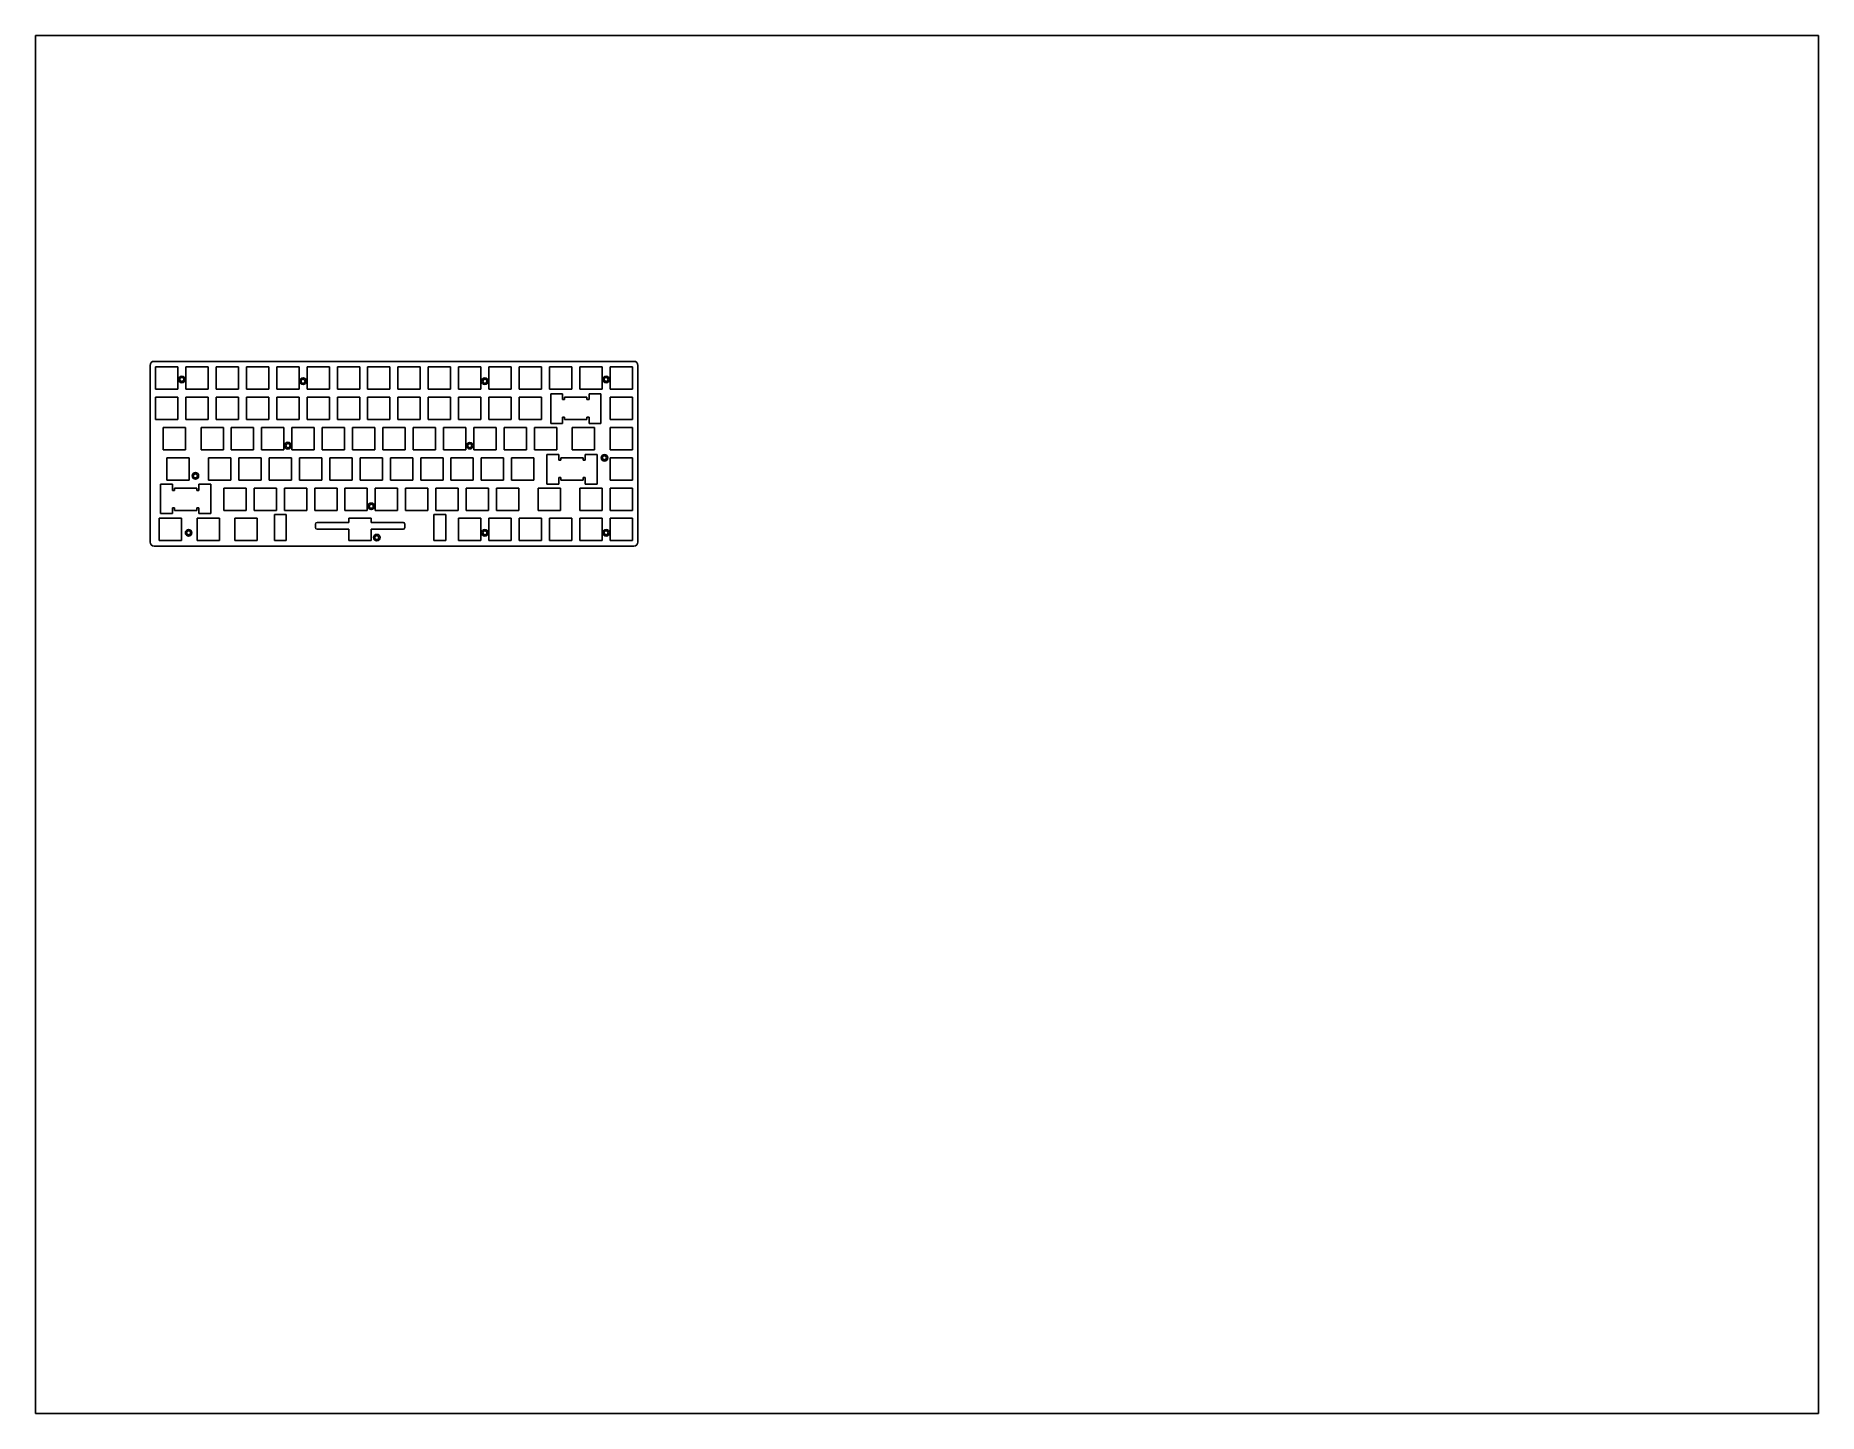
# Model space of a CAD drawing. Header units: millimetres. Extents: x 0 to 559, y 0 to 432.
import ezdxf

# ---------------------------------------------------------------- set-up
doc = ezdxf.new("R2010")
doc.units = ezdxf.units.MM
doc.header["$LTSCALE"] = 30.734
doc.layers.get('0').update_dxf_attribs({"linetype": 'CONTINUOUS'})

msp = doc.modelspace()

# ---------------------------------------------------------------- linework, layer by layer
at = {"color": 7, "linetype": 'Continuous'}
for p, q in [((0, 0), (0, 431.8)), ((0, 431.8), (558.8, 431.8)), ((558.8, 0), (558.8, 431.8)), ((187.52, 329.72), (37.12, 329.72)), ((35.87, 328.47), (35.87, 273.07)), ((37.57, 321.02), (37.57, 328.02)), ((37.57, 328.02), (44.57, 328.02)), ((44.57, 328.02), (44.57, 321.02)), ((47.07, 321.02), (47.07, 328.02)), ((47.07, 328.02), (54.07, 328.02)), ((54.07, 328.02), (54.07, 321.02)), ((56.57, 321.02), (56.57, 328.02)), ((56.57, 328.02), (63.57, 328.02)), ((63.57, 328.02), (63.57, 321.02)), ((66.07, 321.02), (66.07, 328.02)), ((66.07, 328.02), (73.07, 328.02)), ((73.07, 328.02), (73.07, 321.02)), ((75.57, 321.02), (75.57, 328.02)), ((75.57, 328.02), (82.57, 328.02)), ((82.57, 328.02), (82.57, 321.02)), ((85.07, 321.02), (85.07, 328.02)), ((85.07, 328.02), (92.07, 328.02)), ((92.07, 328.02), (92.07, 321.02)), ((94.57, 321.02), (94.57, 328.02)), ((94.57, 328.02), (101.57, 328.02)), ((101.57, 328.02), (101.57, 321.02)), ((104.07, 321.02), (104.07, 328.02)), ((104.07, 328.02), (111.07, 328.02)), ((111.07, 328.02), (111.07, 321.02)), ((113.57, 321.02), (113.57, 328.02)), ((113.57, 328.02), (120.57, 328.02)), ((120.57, 328.02), (120.57, 321.02)), ((123.07, 321.02), (123.07, 328.02)), ((123.07, 328.02), (130.07, 328.02)), ((130.07, 328.02), (130.07, 321.02)), ((132.57, 321.02), (132.57, 328.02)), ((132.57, 328.02), (139.57, 328.02)), ((139.57, 328.02), (139.57, 321.02)), ((142.07, 328.02), (149.07, 328.02)), ((142.07, 321.02), (142.07, 328.02)), ((149.07, 328.02), (149.07, 321.02)), ((151.57, 328.02), (158.57, 328.02)), ((151.57, 321.02), (151.57, 328.02)), ((158.57, 328.02), (158.57, 321.02)), ((161.07, 328.02), (168.07, 328.02)), ((161.07, 321.02), (161.07, 328.02)), ((168.07, 328.02), (168.07, 321.02)), ((170.57, 328.02), (177.57, 328.02)), ((170.57, 321.02), (170.57, 328.02)), ((177.57, 328.02), (177.57, 321.02)), ((180.07, 328.02), (187.07, 328.02)), ((180.07, 321.02), (180.07, 328.02)), ((187.07, 328.02), (187.07, 321.02)), ((188.77, 273.07), (188.77, 328.47)), ((44.57, 321.02), (37.57, 321.02)), ((37.57, 311.52), (37.57, 318.52)), ((37.57, 318.52), (44.57, 318.52)), ((44.57, 318.52), (44.57, 311.52)), ((54.07, 321.02), (47.07, 321.02)), ((47.07, 311.52), (47.07, 318.52)), ((47.07, 318.52), (54.07, 318.52)), ((54.07, 318.52), (54.07, 311.52)), ((63.57, 321.02), (56.57, 321.02)), ((56.57, 311.52), (56.57, 318.52)), ((56.57, 318.52), (63.57, 318.52)), ((63.57, 318.52), (63.57, 311.52)), ((73.07, 321.02), (66.07, 321.02)), ((66.07, 311.52), (66.07, 318.52)), ((66.07, 318.52), (73.07, 318.52)), ((73.07, 318.52), (73.07, 311.52)), ((82.57, 321.02), (75.57, 321.02)), ((75.57, 311.52), (75.57, 318.52)), ((75.57, 318.52), (82.57, 318.52)), ((82.57, 318.52), (82.57, 311.52)), ((92.07, 321.02), (85.07, 321.02)), ((85.07, 311.52), (85.07, 318.52)), ((85.07, 318.52), (92.07, 318.52)), ((92.07, 318.52), (92.07, 311.52)), ((101.57, 321.02), (94.57, 321.02)), ((94.57, 311.52), (94.57, 318.52)), ((94.57, 318.52), (101.57, 318.52)), ((101.57, 318.52), (101.57, 311.52)), ((111.07, 321.02), (104.07, 321.02)), ((104.07, 311.52), (104.07, 318.52)), ((104.07, 318.52), (111.07, 318.52)), ((111.07, 318.52), (111.07, 311.52)), ((120.57, 321.02), (113.57, 321.02)), ((113.57, 311.52), (113.57, 318.52)), ((113.57, 318.52), (120.57, 318.52)), ((120.57, 318.52), (120.57, 311.52)), ((130.07, 321.02), (123.07, 321.02)), ((123.07, 311.52), (123.07, 318.52)), ((123.07, 318.52), (130.07, 318.52)), ((130.07, 318.52), (130.07, 311.52)), ((139.57, 321.02), (132.57, 321.02)), ((132.57, 311.52), (132.57, 318.52)), ((132.57, 318.52), (139.57, 318.52)), ((139.57, 318.52), (139.57, 311.52)), ((149.07, 321.02), (142.07, 321.02)), ((142.07, 318.52), (149.07, 318.52)), ((142.07, 311.52), (142.07, 318.52)), ((149.07, 318.52), (149.07, 311.52)), ((158.57, 321.02), (151.57, 321.02)), ((151.57, 318.52), (158.57, 318.52)), ((151.57, 311.52), (151.57, 318.52)), ((158.57, 318.52), (158.57, 311.52)), ((168.07, 321.02), (161.07, 321.02)), ((161.47, 319.52), (165.17, 319.52)), ((161.47, 310.27), (161.47, 319.52)), ((165.17, 319.52), (165.17, 317.77)), ((165.82, 318.52), (172.82, 318.52)), ((165.82, 318.52), (165.82, 317.77)), ((177.57, 321.02), (170.57, 321.02)), ((172.82, 317.77), (172.82, 318.52)), ((173.47, 319.52), (177.17, 319.52)), ((173.47, 317.77), (173.47, 319.52)), ((177.17, 319.52), (177.17, 310.27)), ((187.07, 321.02), (180.07, 321.02)), ((180.07, 318.52), (187.07, 318.52)), ((180.07, 311.52), (180.07, 318.52)), ((187.07, 318.52), (187.07, 311.52)), ((165.17, 317.77), (165.82, 317.77)), ((172.82, 317.77), (173.47, 317.77)), ((44.57, 311.52), (37.57, 311.52)), ((39.95, 302.02), (39.95, 309.02)), ((39.95, 309.02), (46.95, 309.02)), ((46.95, 309.02), (46.95, 302.02)), ((54.07, 311.52), (47.07, 311.52)), ((51.83, 302.02), (51.83, 309.02)), ((51.83, 309.02), (58.83, 309.02)), ((63.57, 311.52), (56.57, 311.52)), ((58.83, 309.02), (58.83, 302.02)), ((61.33, 302.02), (61.33, 309.02)), ((61.33, 309.02), (68.33, 309.02)), ((73.07, 311.52), (66.07, 311.52)), ((68.33, 309.02), (68.33, 302.02)), ((70.83, 302.02), (70.83, 309.02)), ((70.83, 309.02), (77.83, 309.02)), ((82.57, 311.52), (75.57, 311.52)), ((77.83, 309.02), (77.83, 302.02)), ((80.33, 302.02), (80.33, 309.02)), ((80.33, 309.02), (87.33, 309.02)), ((92.07, 311.52), (85.07, 311.52)), ((87.33, 309.02), (87.33, 302.02)), ((89.83, 302.02), (89.83, 309.02)), ((89.83, 309.02), (96.83, 309.02)), ((101.57, 311.52), (94.57, 311.52)), ((96.83, 309.02), (96.83, 302.02)), ((99.33, 302.02), (99.33, 309.02)), ((99.33, 309.02), (106.33, 309.02)), ((111.07, 311.52), (104.07, 311.52)), ((106.33, 309.02), (106.33, 302.02)), ((108.83, 302.02), (108.83, 309.02)), ((108.83, 309.02), (115.83, 309.02)), ((120.57, 311.52), (113.57, 311.52)), ((115.83, 309.02), (115.83, 302.02)), ((118.33, 302.02), (118.33, 309.02)), ((118.33, 309.02), (125.33, 309.02)), ((130.07, 311.52), (123.07, 311.52)), ((125.33, 309.02), (125.33, 302.02)), ((127.83, 309.02), (134.83, 309.02)), ((127.83, 302.02), (127.83, 309.02)), ((139.57, 311.52), (132.57, 311.52)), ((134.83, 309.02), (134.83, 302.02)), ((137.33, 309.02), (144.33, 309.02)), ((137.33, 302.02), (137.33, 309.02)), ((149.07, 311.52), (142.07, 311.52)), ((144.33, 309.02), (144.33, 302.02)), ((146.83, 309.02), (153.83, 309.02)), ((146.83, 302.02), (146.83, 309.02)), ((158.57, 311.52), (151.57, 311.52)), ((153.83, 309.02), (153.83, 302.02)), ((156.33, 309.02), (163.33, 309.02)), ((156.33, 302.02), (156.33, 309.02)), ((165.17, 310.27), (161.47, 310.27)), ((163.33, 309.02), (163.33, 302.02)), ((165.82, 312.27), (165.17, 312.27)), ((165.17, 312.27), (165.17, 310.27)), ((165.82, 312.27), (165.82, 311.52)), ((172.82, 311.52), (165.82, 311.52)), ((168.2, 309.02), (175.2, 309.02)), ((168.2, 302.02), (168.2, 309.02)), ((173.47, 312.27), (172.82, 312.27)), ((172.82, 311.52), (172.82, 312.27)), ((173.47, 310.27), (173.47, 312.27)), ((177.17, 310.27), (173.47, 310.27)), ((175.2, 309.02), (175.2, 302.02)), ((187.07, 311.52), (180.07, 311.52)), ((180.07, 309.02), (187.07, 309.02)), ((180.07, 302.02), (180.07, 309.02)), ((187.07, 309.02), (187.07, 302.02)), ((46.95, 302.02), (39.95, 302.02)), ((58.83, 302.02), (51.83, 302.02)), ((68.33, 302.02), (61.33, 302.02)), ((77.83, 302.02), (70.83, 302.02)), ((87.33, 302.02), (80.33, 302.02)), ((96.83, 302.02), (89.83, 302.02)), ((106.33, 302.02), (99.33, 302.02)), ((115.83, 302.02), (108.83, 302.02)), ((125.33, 302.02), (118.33, 302.02)), ((134.83, 302.02), (127.83, 302.02)), ((144.33, 302.02), (137.33, 302.02)), ((153.83, 302.02), (146.83, 302.02)), ((163.33, 302.02), (156.33, 302.02)), ((175.2, 302.02), (168.2, 302.02)), ((187.07, 302.02), (180.07, 302.02)), ((41.14, 292.52), (41.14, 299.52)), ((41.14, 299.52), (48.14, 299.52)), ((48.14, 299.52), (48.14, 292.52)), ((54.19, 292.52), (54.19, 299.52)), ((54.19, 299.52), (61.19, 299.52)), ((61.19, 299.52), (61.19, 292.52)), ((63.69, 292.52), (63.69, 299.52)), ((63.69, 299.52), (70.69, 299.52)), ((70.69, 299.52), (70.69, 292.52)), ((73.19, 292.52), (73.19, 299.52)), ((73.19, 299.52), (80.19, 299.52)), ((80.19, 299.52), (80.19, 292.52)), ((82.69, 292.52), (82.69, 299.52)), ((82.69, 299.52), (89.69, 299.52)), ((89.69, 299.52), (89.69, 292.52)), ((92.19, 292.52), (92.19, 299.52)), ((92.19, 299.52), (99.19, 299.52)), ((99.19, 299.52), (99.19, 292.52)), ((101.69, 292.52), (101.69, 299.52)), ((101.69, 299.52), (108.69, 299.52)), ((108.69, 299.52), (108.69, 292.52)), ((111.19, 292.52), (111.19, 299.52)), ((111.19, 299.52), (118.19, 299.52)), ((118.19, 299.52), (118.19, 292.52)), ((120.69, 299.52), (127.69, 299.52)), ((120.69, 292.52), (120.69, 299.52)), ((127.69, 299.52), (127.69, 292.52)), ((130.19, 299.52), (137.19, 299.52)), ((130.19, 292.52), (130.19, 299.52)), ((137.19, 299.52), (137.19, 292.52)), ((139.69, 299.52), (146.69, 299.52)), ((139.69, 292.52), (139.69, 299.52)), ((146.69, 299.52), (146.69, 292.52)), ((149.19, 299.52), (156.19, 299.52)), ((149.19, 292.52), (149.19, 299.52)), ((156.19, 299.52), (156.19, 292.52)), ((160.28, 300.52), (163.98, 300.52)), ((160.28, 291.27), (160.28, 300.52)), ((163.98, 300.52), (163.98, 298.77)), ((163.98, 298.77), (164.63, 298.77)), ((164.63, 299.52), (171.63, 299.52)), ((164.63, 299.52), (164.63, 298.77)), ((171.63, 298.77), (171.63, 299.52)), ((171.63, 298.77), (172.28, 298.77)), ((172.28, 300.52), (175.98, 300.52)), ((172.28, 298.77), (172.28, 300.52)), ((175.98, 300.52), (175.98, 291.27)), ((180.07, 299.52), (187.07, 299.52)), ((180.07, 292.52), (180.07, 299.52)), ((187.07, 299.52), (187.07, 292.52)), ((39.17, 282.02), (39.17, 291.27)), ((39.17, 291.27), (42.87, 291.27)), ((48.14, 292.52), (41.14, 292.52)), ((42.87, 291.27), (42.87, 289.27)), ((51.17, 289.27), (51.17, 291.27)), ((51.17, 291.27), (54.87, 291.27)), ((61.19, 292.52), (54.19, 292.52)), ((54.87, 291.27), (54.87, 282.02)), ((70.69, 292.52), (63.69, 292.52)), ((80.19, 292.52), (73.19, 292.52)), ((89.69, 292.52), (82.69, 292.52)), ((99.19, 292.52), (92.19, 292.52)), ((108.69, 292.52), (101.69, 292.52)), ((118.19, 292.52), (111.19, 292.52)), ((127.69, 292.52), (120.69, 292.52)), ((137.19, 292.52), (130.19, 292.52)), ((146.69, 292.52), (139.69, 292.52)), ((156.19, 292.52), (149.19, 292.52)), ((163.98, 291.27), (160.28, 291.27)), ((164.63, 293.27), (163.98, 293.27)), ((163.98, 293.27), (163.98, 291.27)), ((164.63, 293.27), (164.63, 292.52)), ((171.63, 292.52), (164.63, 292.52)), ((172.28, 293.27), (171.63, 293.27)), ((171.63, 292.52), (171.63, 293.27)), ((172.28, 291.27), (172.28, 293.27)), ((175.98, 291.27), (172.28, 291.27)), ((187.07, 292.52), (180.07, 292.52)), ((42.87, 289.27), (43.52, 289.27)), ((43.52, 290.02), (43.52, 289.27)), ((50.52, 290.02), (43.52, 290.02)), ((50.52, 289.27), (50.52, 290.02)), ((50.52, 289.27), (51.17, 289.27)), ((58.96, 283.02), (58.96, 290.02)), ((58.96, 290.02), (65.96, 290.02)), ((65.96, 290.02), (65.96, 283.02)), ((68.46, 283.02), (68.46, 290.02)), ((68.46, 290.02), (75.46, 290.02)), ((75.46, 290.02), (75.46, 283.02)), ((77.96, 283.02), (77.96, 290.02)), ((77.96, 290.02), (84.96, 290.02)), ((84.96, 290.02), (84.96, 283.02)), ((87.46, 283.02), (87.46, 290.02)), ((87.46, 290.02), (94.46, 290.02)), ((94.46, 290.02), (94.46, 283.02)), ((96.96, 283.02), (96.96, 290.02)), ((96.96, 290.02), (103.96, 290.02)), ((103.96, 290.02), (103.96, 283.02)), ((106.46, 290.02), (113.46, 290.02)), ((106.46, 283.02), (106.46, 290.02)), ((113.46, 290.02), (113.46, 283.02)), ((115.96, 290.02), (122.96, 290.02)), ((115.96, 283.02), (115.96, 290.02)), ((122.96, 290.02), (122.96, 283.02)), ((125.46, 290.02), (132.46, 290.02)), ((125.46, 283.02), (125.46, 290.02)), ((132.46, 290.02), (132.46, 283.02)), ((134.96, 290.02), (141.96, 290.02)), ((134.96, 283.02), (134.96, 290.02)), ((141.96, 290.02), (141.96, 283.02)), ((144.46, 290.02), (151.46, 290.02)), ((144.46, 283.02), (144.46, 290.02)), ((151.46, 290.02), (151.46, 283.02)), ((157.55, 290.02), (164.55, 290.02)), ((157.55, 283.02), (157.55, 290.02)), ((164.55, 290.02), (164.55, 283.02)), ((170.57, 290.02), (177.57, 290.02)), ((170.57, 283.02), (170.57, 290.02)), ((177.57, 290.02), (177.57, 283.02)), ((180.07, 290.02), (187.07, 290.02)), ((180.07, 283.02), (180.07, 290.02)), ((187.07, 290.02), (187.07, 283.02)), ((38.76, 273.52), (38.76, 280.52)), ((38.76, 280.52), (45.76, 280.52)), ((42.87, 282.02), (39.17, 282.02)), ((42.87, 283.77), (42.87, 282.02)), ((43.52, 283.77), (42.87, 283.77)), ((43.52, 283.77), (43.52, 283.02)), ((43.52, 283.02), (50.52, 283.02)), ((45.76, 280.52), (45.76, 273.52)), ((50.52, 283.02), (50.52, 283.77)), ((51.17, 283.77), (50.52, 283.77)), ((50.61, 273.52), (50.61, 280.52)), ((50.61, 280.52), (57.61, 280.52)), ((51.17, 282.02), (51.17, 283.77)), ((54.87, 282.02), (51.17, 282.02)), ((57.61, 280.52), (57.61, 273.52)), ((65.96, 283.02), (58.96, 283.02)), ((62.47, 273.52), (62.47, 280.52)), ((62.47, 280.52), (69.47, 280.52)), ((75.46, 283.02), (68.46, 283.02)), ((69.47, 280.52), (69.47, 273.52)), ((74.86, 273.52), (74.86, 281.77)), ((74.86, 281.77), (78.56, 281.77)), ((84.96, 283.02), (77.96, 283.02)), ((78.56, 281.77), (78.56, 273.52)), ((94.46, 283.02), (87.46, 283.02)), ((103.96, 283.02), (96.96, 283.02)), ((105.21, 280.52), (98.21, 280.52)), ((98.21, 280.52), (98.21, 279.22)), ((105.21, 279.22), (105.21, 280.52)), ((113.46, 283.02), (106.46, 283.02)), ((122.96, 283.02), (115.96, 283.02)), ((124.86, 281.77), (128.56, 281.77)), ((124.86, 273.52), (124.86, 281.77)), ((132.46, 283.02), (125.46, 283.02)), ((128.56, 281.77), (128.56, 273.52)), ((132.57, 280.52), (139.57, 280.52)), ((132.57, 273.52), (132.57, 280.52)), ((141.96, 283.02), (134.96, 283.02)), ((139.57, 280.52), (139.57, 273.52)), ((142.07, 280.52), (149.07, 280.52)), ((142.07, 273.52), (142.07, 280.52)), ((151.46, 283.02), (144.46, 283.02)), ((149.07, 280.52), (149.07, 273.52)), ((151.57, 280.52), (158.57, 280.52)), ((151.57, 273.52), (151.57, 280.52)), ((164.55, 283.02), (157.55, 283.02)), ((158.57, 280.52), (158.57, 273.52)), ((161.07, 280.52), (168.07, 280.52)), ((161.07, 273.52), (161.07, 280.52)), ((168.07, 280.52), (168.07, 273.52)), ((177.57, 283.02), (170.57, 283.02)), ((170.57, 280.52), (177.57, 280.52)), ((170.57, 273.52), (170.57, 280.52)), ((177.57, 280.52), (177.57, 273.52)), ((187.07, 283.02), (180.07, 283.02)), ((180.07, 280.52), (187.07, 280.52)), ((180.07, 273.52), (180.07, 280.52)), ((187.07, 280.52), (187.07, 273.52)), ((87.71, 277.62), (87.71, 278.72)), ((88.21, 279.22), (98.21, 279.22)), ((98.21, 277.12), (88.21, 277.12)), ((98.21, 277.12), (98.21, 273.52)), ((105.21, 279.22), (115.21, 279.22)), ((115.21, 277.12), (105.21, 277.12)), ((105.21, 273.52), (105.21, 277.12)), ((115.71, 278.72), (115.71, 277.62)), ((37.12, 271.82), (187.52, 271.82)), ((45.76, 273.52), (38.76, 273.52)), ((57.61, 273.52), (50.61, 273.52)), ((69.47, 273.52), (62.47, 273.52)), ((78.56, 273.52), (74.86, 273.52)), ((98.21, 273.52), (105.21, 273.52)), ((128.56, 273.52), (124.86, 273.52)), ((139.57, 273.52), (132.57, 273.52)), ((149.07, 273.52), (142.07, 273.52)), ((158.57, 273.52), (151.57, 273.52)), ((168.07, 273.52), (161.07, 273.52)), ((177.57, 273.52), (170.57, 273.52)), ((187.07, 273.52), (180.07, 273.52)), ((0, 0), (558.8, 0))]:
    msp.add_line(p, q, dxfattribs=at)
for centre, radius in [((45.82, 324.04), 1.02), ((45.82, 324.04), 0.625), ((83.82, 323.49), 1.02), ((83.82, 323.49), 0.625), ((140.82, 323.49), 1.02), ((140.82, 323.49), 0.625), ((178.82, 324.04), 1.02), ((178.82, 324.04), 0.625), ((79.08, 303.29), 1.05), ((79.08, 303.29), 0.65), ((136.08, 303.29), 1.02), ((136.08, 303.29), 0.625), ((178.3, 299.49), 1.02), ((178.3, 299.49), 0.625), ((50.07, 293.82), 1.02), ((50.07, 293.82), 0.625), ((105.21, 284.29), 1.02), ((105.21, 284.29), 0.625), ((47.96, 275.99), 1.02), ((47.96, 275.99), 0.625), ((106.93, 274.47), 1.02), ((106.93, 274.47), 0.625), ((140.82, 275.99), 1.02), ((140.82, 275.99), 0.625), ((178.82, 275.99), 1.02), ((178.82, 275.99), 0.625)]:
    msp.add_circle(centre, radius, dxfattribs=at)
for centre, radius, start, end in [((37.12, 328.47), 1.25, 90, 180), ((187.52, 328.47), 1.25, 0, 90), ((88.21, 278.72), 0.5, 90, 180), ((88.21, 277.62), 0.5, 180, 270), ((115.21, 278.72), 0.5, 0, 90), ((115.21, 277.62), 0.5, 270, 360), ((37.12, 273.07), 1.25, 180, 270), ((187.52, 273.07), 1.25, 270, 360)]:
    msp.add_arc(centre, radius, start, end, dxfattribs=at)

doc.saveas('drawing.dxf')
